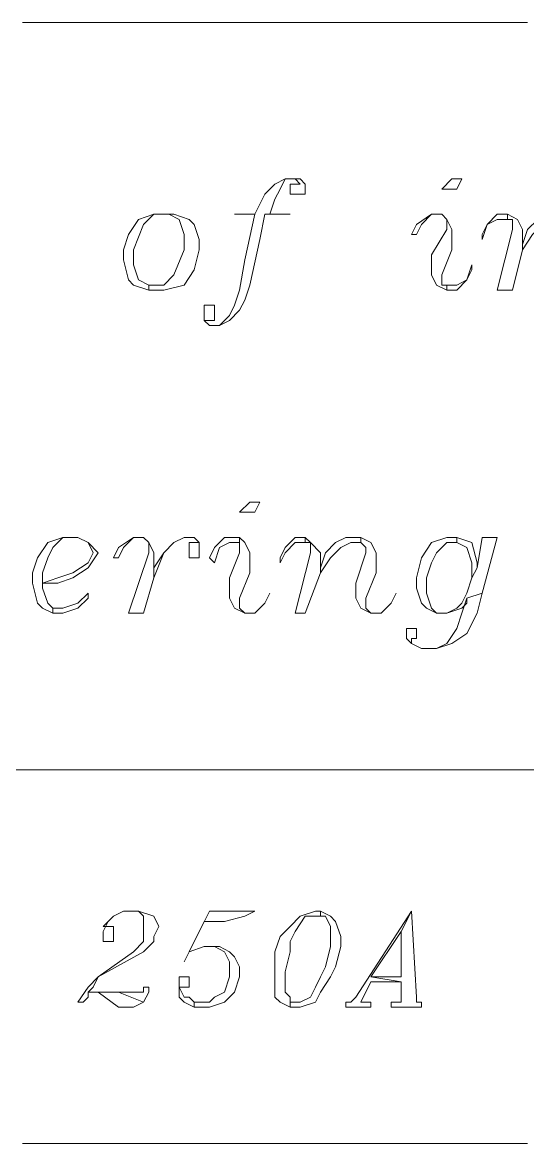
# Model space of a CAD drawing. Header units: inches. Extents: x 0.2 to 10.8, y 0.5 to 8.
# Drawn here: x 3.975 to 4.1417, y 3.265 to 3.635 of the extents above; entities that cross this region are included whole.
import ezdxf

# ---------------------------------------------------------------- set-up
doc = ezdxf.new("R2010")
doc.units = ezdxf.units.IN
doc.header["$MEASUREMENT"] = 0
doc.layers.add('PDF_Geometry', color=7, linetype='Continuous')

msp = doc.modelspace()

# ---------------------------------------------------------------- linework, layer by layer
at = {"layer": 'PDF_Geometry', "lineweight": 13}
for points in [[(3.975, 3.635), (3.97667, 3.635)], [(3.975, 3.635), (3.97667, 3.635)], [(3.97667, 3.635), (3.97833, 3.635)], [(3.97833, 3.635), (3.98, 3.635)], [(3.97833, 3.635), (3.98, 3.635)], [(3.98, 3.635), (3.98167, 3.635)], [(3.98, 3.635), (3.98167, 3.635)], [(3.98167, 3.635), (3.98333, 3.635)], [(3.98167, 3.635), (3.98333, 3.635)], [(3.98333, 3.635), (3.985, 3.635)], [(3.985, 3.635), (3.98667, 3.635)], [(3.985, 3.635), (3.98667, 3.635)], [(3.98667, 3.635), (3.98833, 3.635)], [(3.98667, 3.635), (3.98833, 3.635)], [(3.98833, 3.635), (3.99, 3.635)], [(3.98833, 3.635), (3.99, 3.635)], [(3.99, 3.635), (3.99167, 3.635)], [(3.99167, 3.635), (3.99333, 3.635)], [(3.99167, 3.635), (3.99333, 3.635)], [(3.99333, 3.635), (3.995, 3.635)], [(3.99333, 3.635), (3.995, 3.635)], [(3.995, 3.635), (3.99667, 3.635)], [(3.995, 3.635), (3.99667, 3.635)], [(3.99667, 3.635), (3.99833, 3.635)], [(3.99833, 3.635), (4, 3.635)], [(3.99833, 3.635), (4, 3.635)], [(4, 3.635), (4.00167, 3.635)], [(4, 3.635), (4.00167, 3.635)], [(4.00167, 3.635), (4.00333, 3.635)], [(4.00167, 3.635), (4.00333, 3.635)], [(4.00333, 3.635), (4.005, 3.635)], [(4.00333, 3.635), (4.005, 3.635)], [(4.005, 3.635), (4.00667, 3.635)], [(4.005, 3.635), (4.00667, 3.635)], [(4.00667, 3.635), (4.00833, 3.635)], [(4.00833, 3.635), (4.01, 3.635)], [(4.00833, 3.635), (4.01, 3.635)], [(4.01, 3.635), (4.01167, 3.635)], [(4.01, 3.635), (4.01167, 3.635)], [(4.01167, 3.635), (4.01333, 3.635)], [(4.01167, 3.635), (4.01333, 3.635)], [(4.01333, 3.635), (4.015, 3.635)], [(4.015, 3.635), (4.01667, 3.635)], [(4.015, 3.635), (4.01667, 3.635)], [(4.01667, 3.635), (4.01833, 3.635)], [(4.01667, 3.635), (4.01833, 3.635)], [(4.01833, 3.635), (4.02, 3.635)], [(4.01833, 3.635), (4.02, 3.635)], [(4.02, 3.635), (4.02167, 3.635)], [(4.02167, 3.635), (4.02333, 3.635)], [(4.02167, 3.635), (4.02333, 3.635)], [(4.02333, 3.635), (4.025, 3.635)], [(4.02333, 3.635), (4.025, 3.635)], [(4.025, 3.635), (4.02667, 3.635)], [(4.025, 3.635), (4.02667, 3.635)], [(4.02667, 3.635), (4.02833, 3.635)], [(4.02833, 3.635), (4.03, 3.635)], [(4.02833, 3.635), (4.03, 3.635)], [(4.03, 3.635), (4.03167, 3.635)], [(4.03, 3.635), (4.03167, 3.635)], [(4.03167, 3.635), (4.03333, 3.635)], [(4.03167, 3.635), (4.03333, 3.635)], [(4.03333, 3.635), (4.035, 3.635)], [(4.03333, 3.635), (4.035, 3.635)], [(4.035, 3.635), (4.03667, 3.635)], [(4.03667, 3.635), (4.03833, 3.635)], [(4.03667, 3.635), (4.03833, 3.635)], [(4.03833, 3.635), (4.04, 3.635)], [(4.03833, 3.635), (4.04, 3.635)], [(4.04, 3.635), (4.04167, 3.635)], [(4.04, 3.635), (4.04167, 3.635)], [(4.04167, 3.635), (4.04333, 3.635)], [(4.04333, 3.635), (4.045, 3.635)], [(4.04333, 3.635), (4.045, 3.635)], [(4.045, 3.635), (4.04667, 3.635)], [(4.045, 3.635), (4.04667, 3.635)], [(4.04667, 3.635), (4.04833, 3.635)], [(4.04667, 3.635), (4.04833, 3.635)], [(4.04833, 3.635), (4.05, 3.635)], [(4.05, 3.635), (4.05167, 3.635)], [(4.05, 3.635), (4.05167, 3.635)], [(4.05167, 3.635), (4.05333, 3.635)], [(4.05167, 3.635), (4.05333, 3.635)], [(4.05333, 3.635), (4.055, 3.635)], [(4.05333, 3.635), (4.055, 3.635)], [(4.055, 3.635), (4.05667, 3.635)], [(4.05667, 3.635), (4.05833, 3.635)], [(4.05667, 3.635), (4.05833, 3.635)], [(4.05833, 3.635), (4.06, 3.635)], [(4.05833, 3.635), (4.06, 3.635)], [(4.06, 3.635), (4.06167, 3.635)], [(4.06, 3.635), (4.06167, 3.635)], [(4.06167, 3.635), (4.06333, 3.635)], [(4.06167, 3.635), (4.06333, 3.635)], [(4.06333, 3.635), (4.065, 3.635)], [(4.065, 3.635), (4.06667, 3.635)], [(4.065, 3.635), (4.06667, 3.635)], [(4.06667, 3.635), (4.06833, 3.635)], [(4.06667, 3.635), (4.06833, 3.635)], [(4.06833, 3.635), (4.07, 3.635)], [(4.06833, 3.635), (4.07, 3.635)], [(4.07, 3.635), (4.07167, 3.635)], [(4.07167, 3.635), (4.07333, 3.635)], [(4.07167, 3.635), (4.07333, 3.635)], [(4.07333, 3.635), (4.075, 3.635)], [(4.07333, 3.635), (4.075, 3.635)], [(4.075, 3.635), (4.07667, 3.635)], [(4.075, 3.635), (4.07667, 3.635)], [(4.07667, 3.635), (4.07833, 3.635)], [(4.07833, 3.635), (4.08, 3.635)], [(4.07833, 3.635), (4.08, 3.635)], [(4.08, 3.635), (4.08167, 3.635)], [(4.08, 3.635), (4.08167, 3.635)], [(4.08167, 3.635), (4.08333, 3.635)], [(4.08167, 3.635), (4.08333, 3.635)], [(4.08333, 3.635), (4.085, 3.635)], [(4.08333, 3.635), (4.085, 3.635)], [(4.085, 3.635), (4.08667, 3.635)], [(4.08667, 3.635), (4.08833, 3.635)], [(4.08667, 3.635), (4.08833, 3.635)], [(4.08833, 3.635), (4.09, 3.635)], [(4.08833, 3.635), (4.09, 3.635)], [(4.09, 3.635), (4.09167, 3.635)], [(4.09, 3.635), (4.09167, 3.635)], [(4.09167, 3.635), (4.09333, 3.635)], [(4.09333, 3.635), (4.095, 3.635)], [(4.09333, 3.635), (4.095, 3.635)], [(4.095, 3.635), (4.09667, 3.635)], [(4.095, 3.635), (4.09667, 3.635)], [(4.09667, 3.635), (4.09833, 3.635)], [(4.09667, 3.635), (4.09833, 3.635)], [(4.09833, 3.635), (4.1, 3.635)], [(4.1, 3.635), (4.10167, 3.635)], [(4.1, 3.635), (4.10167, 3.635)], [(4.10167, 3.635), (4.10333, 3.635)], [(4.10167, 3.635), (4.10333, 3.635)], [(4.10333, 3.635), (4.105, 3.635)], [(4.10333, 3.635), (4.105, 3.635)], [(4.105, 3.635), (4.10667, 3.635)], [(4.10667, 3.635), (4.10833, 3.635)], [(4.10667, 3.635), (4.10833, 3.635)], [(4.10833, 3.635), (4.11, 3.635)], [(4.10833, 3.635), (4.11, 3.635)], [(4.11, 3.635), (4.11167, 3.635)], [(4.11, 3.635), (4.11167, 3.635)], [(4.11167, 3.635), (4.11333, 3.635)], [(4.11167, 3.635), (4.11333, 3.635)], [(4.11333, 3.635), (4.115, 3.635)], [(4.11333, 3.635), (4.115, 3.635)], [(4.115, 3.635), (4.11667, 3.635)], [(4.11667, 3.635), (4.11833, 3.635)], [(4.11667, 3.635), (4.11833, 3.635)], [(4.11833, 3.635), (4.12, 3.635)], [(4.11833, 3.635), (4.12, 3.635)], [(4.12, 3.635), (4.12167, 3.635)], [(4.12, 3.635), (4.12167, 3.635)], [(4.12167, 3.635), (4.12333, 3.635)], [(4.12333, 3.635), (4.125, 3.635)], [(4.12333, 3.635), (4.125, 3.635)], [(4.125, 3.635), (4.12667, 3.635)], [(4.125, 3.635), (4.12667, 3.635)], [(4.12667, 3.635), (4.12833, 3.635)], [(4.12667, 3.635), (4.12833, 3.635)], [(4.12833, 3.635), (4.13, 3.635)], [(4.13, 3.635), (4.13167, 3.635)], [(4.13, 3.635), (4.13167, 3.635)], [(4.13167, 3.635), (4.13333, 3.635)], [(4.13167, 3.635), (4.13333, 3.635)], [(4.13333, 3.635), (4.135, 3.635)], [(4.13333, 3.635), (4.135, 3.635)], [(4.135, 3.635), (4.13667, 3.635)], [(4.13667, 3.635), (4.13833, 3.635)], [(4.13667, 3.635), (4.13833, 3.635)], [(4.13833, 3.635), (4.14, 3.635)], [(4.13833, 3.635), (4.14, 3.635)], [(4.14, 3.635), (4.14167, 3.635)], [(4.14, 3.635), (4.14167, 3.635)], [(4.06667, 3.58333), (4.06167, 3.58333), (4.05833, 3.58167), (4.055, 3.57833), (4.05333, 3.575), (4.05167, 3.57167), (4.045, 3.57167), (4.045, 3.57167), (4.05167, 3.57167), (4.04833, 3.55667), (4.04667, 3.54667), (4.045, 3.54167), (4.04333, 3.53833), (4.04, 3.535), (4.03667, 3.535), (4.03667, 3.535), (4.04, 3.535), (4.04333, 3.53667), (4.04667, 3.54), (4.04833, 3.54333), (4.05, 3.54833), (4.05333, 3.56333), (4.055, 3.57167), (4.06333, 3.57167), (4.06333, 3.57167), (4.05667, 3.57167), (4.05833, 3.57667), (4.06, 3.58), (4.06167, 3.58333), (4.065, 3.58333), (4.06667, 3.58333)], [(4.06667, 3.58333), (4.065, 3.58333), (4.06667, 3.58167), (4.06333, 3.58167), (4.06333, 3.57833), (4.06833, 3.57833), (4.06833, 3.58167), (4.06667, 3.58333)], [(4.12, 3.58333), (4.11667, 3.58333), (4.11333, 3.58), (4.11833, 3.58), (4.12, 3.58333)], [(4.01833, 3.57167), (4.01333, 3.57), (4.01, 3.565), (4.00833, 3.56), (4.00833, 3.55667), (4.01, 3.55), (4.01167, 3.54833), (4.01667, 3.54667), (4.01667, 3.54833), (4.01333, 3.55), (4.01167, 3.555), (4.01167, 3.56), (4.015, 3.56833), (4.01833, 3.57167), (4.02333, 3.57167), (4.025, 3.57167), (4.01833, 3.57167)], [(4.025, 3.57167), (4.02333, 3.57167), (4.02667, 3.57), (4.02833, 3.565), (4.02833, 3.56), (4.025, 3.55167), (4.02167, 3.54833), (4.01667, 3.54833), (4.01667, 3.54667), (4.02167, 3.54667), (4.02833, 3.54833), (4.03167, 3.55333), (4.03333, 3.56), (4.03333, 3.56333), (4.03167, 3.56833), (4.03, 3.57), (4.025, 3.57167)], [(4.11333, 3.57167), (4.11, 3.57167), (4.105, 3.56833), (4.10333, 3.565), (4.105, 3.565), (4.10667, 3.56833), (4.11, 3.57167), (4.11333, 3.57167)], [(4.11333, 3.57167), (4.11333, 3.57167), (4.115, 3.57), (4.115, 3.56667), (4.11, 3.55833), (4.11, 3.55167), (4.11167, 3.54833), (4.11167, 3.54833), (4.115, 3.54667), (4.115, 3.54833), (4.11333, 3.54833), (4.11333, 3.55167), (4.11667, 3.56), (4.11667, 3.56667), (4.115, 3.57), (4.11333, 3.57167)], [(4.135, 3.57167), (4.13167, 3.57167), (4.12833, 3.56833), (4.12667, 3.565), (4.12667, 3.56333), (4.12833, 3.56833), (4.13167, 3.57), (4.135, 3.57), (4.135, 3.57167)], [(4.135, 3.57167), (4.135, 3.57), (4.13667, 3.57), (4.13667, 3.56667), (4.13167, 3.54667), (4.13667, 3.54667), (4.14, 3.56), (4.14, 3.56167), (4.14, 3.56667), (4.13833, 3.57), (4.135, 3.57167)], [(4.15333, 3.57167), (4.15, 3.57167), (4.145, 3.57), (4.14167, 3.56667), (4.14, 3.56167), (4.14, 3.56), (4.14333, 3.565), (4.14667, 3.56833), (4.15, 3.57), (4.15333, 3.57), (4.15333, 3.57167)], [(4.12333, 3.555), (4.12167, 3.55), (4.11833, 3.54833), (4.115, 3.54833), (4.115, 3.54667), (4.11833, 3.54667), (4.12167, 3.55), (4.12333, 3.55333), (4.12333, 3.555)], [(4.03833, 3.54167), (4.035, 3.54167), (4.035, 3.53667), (4.03667, 3.535), (4.03667, 3.535), (4.035, 3.53667), (4.03833, 3.53667), (4.03833, 3.54167)], [(4.05333, 3.47667), (4.05, 3.47667), (4.04667, 3.47333), (4.05167, 3.47333), (4.05333, 3.47667)], [(3.99333, 3.465), (3.98833, 3.465), (3.98333, 3.46333), (3.98, 3.45833), (3.97833, 3.45333), (3.97833, 3.45), (3.98, 3.44333), (3.98167, 3.44167), (3.985, 3.44), (3.985, 3.44167), (3.98333, 3.44333), (3.98167, 3.44833), (3.98167, 3.45), (3.98167, 3.45), (3.98167, 3.45333), (3.98333, 3.45833), (3.985, 3.46167), (3.98833, 3.465), (3.99333, 3.465)], [(3.99333, 3.465), (3.99333, 3.465), (3.99667, 3.46333), (3.99833, 3.46), (3.99667, 3.45667), (3.99167, 3.45333), (3.98667, 3.45167), (3.98167, 3.45), (3.98167, 3.45), (3.98667, 3.45), (3.99167, 3.45167), (3.99667, 3.455), (4, 3.46), (3.99667, 3.46333), (3.99333, 3.465)], [(4.015, 3.465), (4.01167, 3.465), (4.00667, 3.46167), (4.005, 3.45833), (4.00667, 3.45833), (4.00833, 3.46167), (4.01167, 3.465), (4.015, 3.465)], [(4.015, 3.465), (4.015, 3.465), (4.01667, 3.46333), (4.01667, 3.46), (4.01, 3.44), (4.015, 3.44), (4.01833, 3.45167), (4.01833, 3.455), (4.01833, 3.46), (4.01667, 3.46333), (4.015, 3.465)], [(4.03167, 3.465), (4.02833, 3.465), (4.025, 3.46333), (4.02167, 3.46), (4.01833, 3.455), (4.01833, 3.45167), (4.02167, 3.46), (4.025, 3.46333), (4.02833, 3.465), (4.03167, 3.465)], [(4.03167, 3.465), (4.03167, 3.465), (4.03333, 3.46333), (4.03, 3.46333), (4.03, 3.45833), (4.03333, 3.45833), (4.03333, 3.46333), (4.03167, 3.465)], [(4.04667, 3.465), (4.04167, 3.465), (4.03833, 3.46167), (4.03667, 3.45833), (4.03833, 3.45667), (4.04, 3.46167), (4.04333, 3.46333), (4.04667, 3.46333), (4.04667, 3.465)], [(4.04667, 3.465), (4.04667, 3.46333), (4.04667, 3.46333), (4.04667, 3.46), (4.04333, 3.45167), (4.04333, 3.445), (4.045, 3.44167), (4.045, 3.44167), (4.04833, 3.44), (4.04833, 3.44), (4.04667, 3.44167), (4.04667, 3.445), (4.05, 3.45333), (4.05, 3.46), (4.04833, 3.46333), (4.04667, 3.465)], [(4.06833, 3.465), (4.065, 3.465), (4.06167, 3.46167), (4.06, 3.45833), (4.06, 3.45667), (4.06167, 3.46), (4.065, 3.46333), (4.06833, 3.46333), (4.06833, 3.465)], [(4.06833, 3.465), (4.06833, 3.46333), (4.07, 3.46333), (4.07, 3.46), (4.065, 3.44), (4.06833, 3.44), (4.07333, 3.45333), (4.07333, 3.455), (4.07333, 3.46), (4.07, 3.46333), (4.06833, 3.465)], [(4.08667, 3.465), (4.08167, 3.465), (4.07833, 3.46333), (4.075, 3.46), (4.07333, 3.455), (4.07333, 3.45333), (4.07667, 3.45833), (4.08, 3.46167), (4.08333, 3.46333), (4.08667, 3.46333), (4.08667, 3.465)], [(4.08667, 3.465), (4.08667, 3.46333), (4.08833, 3.46167), (4.08833, 3.46), (4.085, 3.45), (4.085, 3.445), (4.08667, 3.44167), (4.08667, 3.44167), (4.09, 3.44), (4.09, 3.44), (4.08833, 3.44167), (4.08833, 3.445), (4.09167, 3.45333), (4.09167, 3.46), (4.09, 3.46333), (4.08667, 3.465)], [(4.11833, 3.465), (4.115, 3.465), (4.11, 3.46333), (4.10666, 3.45833), (4.105, 3.45167), (4.105, 3.44833), (4.10666, 3.44333), (4.10833, 3.44167), (4.11166, 3.44), (4.11166, 3.44), (4.11, 3.44167), (4.10833, 3.44667), (4.10833, 3.45167), (4.11, 3.45667), (4.11166, 3.46), (4.115, 3.46333), (4.11833, 3.46333), (4.11833, 3.465)], [(4.13167, 3.465), (4.12667, 3.465), (4.125, 3.455), (4.12333, 3.45167), (4.12167, 3.44667), (4.12, 3.44333), (4.11833, 3.44167), (4.115, 3.44), (4.11167, 3.44), (4.11167, 3.44), (4.115, 3.44), (4.12, 3.44167), (4.12167, 3.44333), (4.12167, 3.445), (4.12667, 3.44667), (4.13167, 3.465)], [(4.11833, 3.465), (4.11833, 3.46333), (4.12166, 3.46167), (4.12333, 3.45667), (4.12333, 3.45167), (4.125, 3.455), (4.125, 3.45667), (4.12333, 3.46333), (4.11833, 3.465)], [(3.99667, 3.44667), (3.99333, 3.44333), (3.98833, 3.44167), (3.985, 3.44167), (3.985, 3.44), (3.98833, 3.44), (3.99333, 3.44167), (3.99667, 3.445), (3.99667, 3.44667)], [(4.05667, 3.44667), (4.055, 3.44333), (4.05167, 3.44), (4.04833, 3.44), (4.04833, 3.44), (4.05167, 3.44), (4.055, 3.44333), (4.05667, 3.44667)], [(4.09833, 3.44667), (4.09667, 3.44333), (4.09333, 3.44), (4.09, 3.44), (4.09, 3.44), (4.09333, 3.44), (4.09667, 3.44333), (4.09833, 3.44667)], [(4.12666, 3.44667), (4.12167, 3.445), (4.12, 3.44), (4.11833, 3.435), (4.115, 3.43), (4.11167, 3.42833), (4.10666, 3.42833), (4.10666, 3.42833), (4.11167, 3.42833), (4.11666, 3.43), (4.12167, 3.43333), (4.125, 3.44), (4.12666, 3.44667)], [(4.105, 3.435), (4.10167, 3.435), (4.10167, 3.43167), (4.10333, 3.43), (4.10666, 3.42833), (4.10666, 3.42833), (4.10333, 3.43), (4.10333, 3.43167), (4.105, 3.43167), (4.105, 3.435)], [(4.01333, 3.34167), (4.01333, 3.34167), (4.015, 3.34), (4.015, 3.33667), (4.015, 3.33333), (4.015, 3.33167), (4.01167, 3.32833), (4, 3.32), (3.99667, 3.31667), (3.99333, 3.31167), (3.995, 3.31167), (3.99667, 3.31333), (3.99667, 3.315), (4, 3.315), (3.99667, 3.315), (3.99833, 3.31667), (4, 3.32), (4.015, 3.32833), (4.01833, 3.33167), (4.01833, 3.33333), (4.02, 3.33667), (4.01833, 3.34), (4.01333, 3.34167)], [(4.01333, 3.34167), (4.00833, 3.34167), (4.005, 3.34), (4.00333, 3.33833), (4.00167, 3.335), (4.00167, 3.33167), (4.005, 3.33167), (4.005, 3.33667), (4.00167, 3.33667), (4.00333, 3.33833), (4.005, 3.34), (4.00833, 3.34167), (4.01333, 3.34167)], [(4.05167, 3.34167), (4.03667, 3.34167), (4.02833, 3.325), (4.03, 3.32833), (4.03, 3.32833), (4.035, 3.33833), (4.04167, 3.33833), (4.04833, 3.34), (4.05167, 3.34167)], [(4.07333, 3.34167), (4.07167, 3.34167), (4.06667, 3.34), (4.06333, 3.33667), (4.06, 3.33333), (4.05833, 3.32833), (4.05833, 3.32167), (4.05833, 3.31833), (4.05833, 3.31333), (4.06, 3.31167), (4.06333, 3.31), (4.06333, 3.31167), (4.06333, 3.31333), (4.06167, 3.315), (4.06167, 3.32167), (4.06333, 3.32833), (4.06333, 3.33167), (4.065, 3.335), (4.06833, 3.34), (4.07167, 3.34), (4.07333, 3.34), (4.07333, 3.34167)], [(4.07333, 3.34167), (4.07333, 3.34), (4.075, 3.34), (4.07667, 3.33667), (4.07667, 3.33), (4.075, 3.32333), (4.07333, 3.32), (4.07167, 3.31667), (4.07, 3.31333), (4.06667, 3.31167), (4.06333, 3.31167), (4.06333, 3.31), (4.06667, 3.31), (4.07167, 3.31167), (4.07333, 3.315), (4.07667, 3.32), (4.07833, 3.32333), (4.08, 3.33), (4.08, 3.33333), (4.07833, 3.33833), (4.07667, 3.34), (4.07333, 3.34167)], [(4.10333, 3.34167), (4.10333, 3.34167), (4.085, 3.31333), (4.08333, 3.31167), (4.08167, 3.31167), (4.08167, 3.31), (4.09, 3.31), (4.09, 3.31167), (4.08833, 3.31167), (4.08667, 3.31167), (4.09, 3.31833), (4.1, 3.31833), (4.09, 3.32), (4.1, 3.335), (4.10333, 3.34167)], [(4.10333, 3.34167), (4.1, 3.335), (4.1, 3.32), (4.09, 3.32), (4.1, 3.31833), (4.1, 3.31333), (4.1, 3.31167), (4.09833, 3.31167), (4.09667, 3.31167), (4.09667, 3.31), (4.10667, 3.31), (4.10667, 3.31167), (4.105, 3.31167), (4.105, 3.31333), (4.105, 3.31333), (4.10333, 3.34167)], [(4.04, 3.33), (4.035, 3.33), (4.03, 3.32833), (4.03, 3.32833), (4.035, 3.33), (4.03833, 3.33), (4.04, 3.33)], [(4.04, 3.33), (4.03833, 3.33), (4.04167, 3.32833), (4.04333, 3.325), (4.04333, 3.32), (4.04167, 3.315), (4.03833, 3.31333), (4.03667, 3.31167), (4.03167, 3.31167), (4.03167, 3.31), (4.03667, 3.31), (4.04167, 3.31167), (4.045, 3.315), (4.04667, 3.32), (4.04667, 3.32333), (4.045, 3.32667), (4.04333, 3.32833), (4.04, 3.33)], [(4.03, 3.32), (4.02667, 3.32), (4.02667, 3.31667), (4.02667, 3.31333), (4.02833, 3.31167), (4.03167, 3.31), (4.03167, 3.31167), (4.03, 3.31333), (4.02833, 3.31333), (4.02667, 3.31667), (4.03, 3.31667), (4.03, 3.32)], [(4.01667, 3.31667), (4.015, 3.31667), (4.015, 3.315), (4.015, 3.315), (4.00667, 3.315), (4.015, 3.31167), (4.01667, 3.315), (4.01667, 3.315), (4.01667, 3.31667)], [(4, 3.315), (3.99667, 3.315), (3.99667, 3.315), (4, 3.315), (4.00667, 3.31), (4.01166, 3.31), (4.015, 3.31167), (4.00667, 3.315), (4, 3.315)], [(3.975, 3.265), (3.97667, 3.265)], [(3.975, 3.265), (3.97667, 3.265)], [(3.97667, 3.265), (3.97833, 3.265)], [(3.97833, 3.265), (3.98, 3.265)], [(3.97833, 3.265), (3.98, 3.265)], [(3.98, 3.265), (3.98167, 3.265)], [(3.98, 3.265), (3.98167, 3.265)], [(3.98167, 3.265), (3.98333, 3.265)], [(3.98167, 3.265), (3.98333, 3.265)], [(3.98333, 3.265), (3.985, 3.265)], [(3.985, 3.265), (3.98667, 3.265)], [(3.985, 3.265), (3.98667, 3.265)], [(3.98667, 3.265), (3.98833, 3.265)], [(3.98667, 3.265), (3.98833, 3.265)], [(3.98833, 3.265), (3.99, 3.265)], [(3.98833, 3.265), (3.99, 3.265)], [(3.99, 3.265), (3.99167, 3.265)], [(3.99167, 3.265), (3.99333, 3.265)], [(3.99167, 3.265), (3.99333, 3.265)], [(3.99333, 3.265), (3.995, 3.265)], [(3.99333, 3.265), (3.995, 3.265)], [(3.995, 3.265), (3.99667, 3.265)], [(3.995, 3.265), (3.99667, 3.265)], [(3.99667, 3.265), (3.99833, 3.265)], [(3.99833, 3.265), (4, 3.265)], [(3.99833, 3.265), (4, 3.265)], [(4, 3.265), (4.00167, 3.265)], [(4, 3.265), (4.00167, 3.265)], [(4.00167, 3.265), (4.00333, 3.265)], [(4.00167, 3.265), (4.00333, 3.265)], [(4.00333, 3.265), (4.005, 3.265)], [(4.00333, 3.265), (4.005, 3.265)], [(4.005, 3.265), (4.00667, 3.265)], [(4.005, 3.265), (4.00667, 3.265)], [(4.00667, 3.265), (4.00833, 3.265)], [(4.00833, 3.265), (4.01, 3.265)], [(4.00833, 3.265), (4.01, 3.265)], [(4.01, 3.265), (4.01167, 3.265)], [(4.01, 3.265), (4.01167, 3.265)], [(4.01167, 3.265), (4.01333, 3.265)], [(4.01167, 3.265), (4.01333, 3.265)], [(4.01333, 3.265), (4.015, 3.265)], [(4.015, 3.265), (4.01667, 3.265)], [(4.015, 3.265), (4.01667, 3.265)], [(4.01667, 3.265), (4.01833, 3.265)], [(4.01667, 3.265), (4.01833, 3.265)], [(4.01833, 3.265), (4.02, 3.265)], [(4.01833, 3.265), (4.02, 3.265)], [(4.02, 3.265), (4.02167, 3.265)], [(4.02167, 3.265), (4.02333, 3.265)], [(4.02167, 3.265), (4.02333, 3.265)], [(4.02333, 3.265), (4.025, 3.265)], [(4.02333, 3.265), (4.025, 3.265)], [(4.025, 3.265), (4.02667, 3.265)], [(4.025, 3.265), (4.02667, 3.265)], [(4.02667, 3.265), (4.02833, 3.265)], [(4.02833, 3.265), (4.03, 3.265)], [(4.02833, 3.265), (4.03, 3.265)], [(4.03, 3.265), (4.03167, 3.265)], [(4.03, 3.265), (4.03167, 3.265)], [(4.03167, 3.265), (4.03333, 3.265)], [(4.03167, 3.265), (4.03333, 3.265)], [(4.03333, 3.265), (4.035, 3.265)], [(4.03333, 3.265), (4.035, 3.265)], [(4.035, 3.265), (4.03667, 3.265)], [(4.03667, 3.265), (4.03833, 3.265)], [(4.03667, 3.265), (4.03833, 3.265)], [(4.03833, 3.265), (4.04, 3.265)], [(4.03833, 3.265), (4.04, 3.265)], [(4.04, 3.265), (4.04167, 3.265)], [(4.04, 3.265), (4.04167, 3.265)], [(4.04167, 3.265), (4.04333, 3.265)], [(4.04333, 3.265), (4.045, 3.265)], [(4.04333, 3.265), (4.045, 3.265)], [(4.045, 3.265), (4.04667, 3.265)], [(4.045, 3.265), (4.04667, 3.265)], [(4.04667, 3.265), (4.04833, 3.265)], [(4.04667, 3.265), (4.04833, 3.265)], [(4.04833, 3.265), (4.05, 3.265)], [(4.05, 3.265), (4.05167, 3.265)], [(4.05, 3.265), (4.05167, 3.265)], [(4.05167, 3.265), (4.05333, 3.265)], [(4.05167, 3.265), (4.05333, 3.265)], [(4.05333, 3.265), (4.055, 3.265)], [(4.05333, 3.265), (4.055, 3.265)], [(4.055, 3.265), (4.05667, 3.265)], [(4.05667, 3.265), (4.05833, 3.265)], [(4.05667, 3.265), (4.05833, 3.265)], [(4.05833, 3.265), (4.06, 3.265)], [(4.05833, 3.265), (4.06, 3.265)], [(4.06, 3.265), (4.06167, 3.265)], [(4.06, 3.265), (4.06167, 3.265)], [(4.06167, 3.265), (4.06333, 3.265)], [(4.06167, 3.265), (4.06333, 3.265)], [(4.06333, 3.265), (4.065, 3.265)], [(4.065, 3.265), (4.06667, 3.265)], [(4.065, 3.265), (4.06667, 3.265)], [(4.06667, 3.265), (4.06833, 3.265)], [(4.06667, 3.265), (4.06833, 3.265)], [(4.06833, 3.265), (4.07, 3.265)], [(4.06833, 3.265), (4.07, 3.265)], [(4.07, 3.265), (4.07167, 3.265)], [(4.07167, 3.265), (4.07333, 3.265)], [(4.07167, 3.265), (4.07333, 3.265)], [(4.07333, 3.265), (4.075, 3.265)], [(4.07333, 3.265), (4.075, 3.265)], [(4.075, 3.265), (4.07667, 3.265)], [(4.075, 3.265), (4.07667, 3.265)], [(4.07667, 3.265), (4.07833, 3.265)], [(4.07833, 3.265), (4.08, 3.265)], [(4.07833, 3.265), (4.08, 3.265)], [(4.08, 3.265), (4.08167, 3.265)], [(4.08, 3.265), (4.08167, 3.265)], [(4.08167, 3.265), (4.08333, 3.265)], [(4.08167, 3.265), (4.08333, 3.265)], [(4.08333, 3.265), (4.085, 3.265)], [(4.08333, 3.265), (4.085, 3.265)], [(4.085, 3.265), (4.08667, 3.265)], [(4.08667, 3.265), (4.08833, 3.265)], [(4.08667, 3.265), (4.08833, 3.265)], [(4.08833, 3.265), (4.09, 3.265)], [(4.08833, 3.265), (4.09, 3.265)], [(4.09, 3.265), (4.09167, 3.265)], [(4.09, 3.265), (4.09167, 3.265)], [(4.09167, 3.265), (4.09333, 3.265)], [(4.09333, 3.265), (4.095, 3.265)], [(4.09333, 3.265), (4.095, 3.265)], [(4.095, 3.265), (4.09667, 3.265)], [(4.095, 3.265), (4.09667, 3.265)], [(4.09667, 3.265), (4.09833, 3.265)], [(4.09667, 3.265), (4.09833, 3.265)], [(4.09833, 3.265), (4.1, 3.265)], [(4.1, 3.265), (4.10167, 3.265)], [(4.1, 3.265), (4.10167, 3.265)], [(4.10167, 3.265), (4.10333, 3.265)], [(4.10167, 3.265), (4.10333, 3.265)], [(4.10333, 3.265), (4.105, 3.265)], [(4.10333, 3.265), (4.105, 3.265)], [(4.105, 3.265), (4.10667, 3.265)], [(4.10667, 3.265), (4.10833, 3.265)], [(4.10667, 3.265), (4.10833, 3.265)], [(4.10833, 3.265), (4.11, 3.265)], [(4.10833, 3.265), (4.11, 3.265)], [(4.11, 3.265), (4.11167, 3.265)], [(4.11, 3.265), (4.11167, 3.265)], [(4.11167, 3.265), (4.11333, 3.265)], [(4.11167, 3.265), (4.11333, 3.265)], [(4.11333, 3.265), (4.115, 3.265)], [(4.11333, 3.265), (4.115, 3.265)], [(4.115, 3.265), (4.11667, 3.265)], [(4.11667, 3.265), (4.11833, 3.265)], [(4.11667, 3.265), (4.11833, 3.265)], [(4.11833, 3.265), (4.12, 3.265)], [(4.11833, 3.265), (4.12, 3.265)], [(4.12, 3.265), (4.12167, 3.265)], [(4.12, 3.265), (4.12167, 3.265)], [(4.12167, 3.265), (4.12333, 3.265)], [(4.12333, 3.265), (4.125, 3.265)], [(4.12333, 3.265), (4.125, 3.265)], [(4.125, 3.265), (4.12667, 3.265)], [(4.125, 3.265), (4.12667, 3.265)], [(4.12667, 3.265), (4.12833, 3.265)], [(4.12667, 3.265), (4.12833, 3.265)], [(4.12833, 3.265), (4.13, 3.265)], [(4.13, 3.265), (4.13167, 3.265)], [(4.13, 3.265), (4.13167, 3.265)], [(4.13167, 3.265), (4.13333, 3.265)], [(4.13167, 3.265), (4.13333, 3.265)], [(4.13333, 3.265), (4.135, 3.265)], [(4.13333, 3.265), (4.135, 3.265)], [(4.135, 3.265), (4.13667, 3.265)], [(4.13667, 3.265), (4.13833, 3.265)], [(4.13667, 3.265), (4.13833, 3.265)], [(4.13833, 3.265), (4.14, 3.265)], [(4.13833, 3.265), (4.14, 3.265)], [(4.14, 3.265), (4.14167, 3.265)], [(4.14, 3.265), (4.14167, 3.265)]]:
    msp.add_lwpolyline(points, dxfattribs=at)
at = {"layer": 'PDF_Geometry', "lineweight": 9}
msp.add_lwpolyline([(3.175, 3.38833), (5.64667, 3.38833)], dxfattribs=at)

doc.saveas('drawing.dxf')
